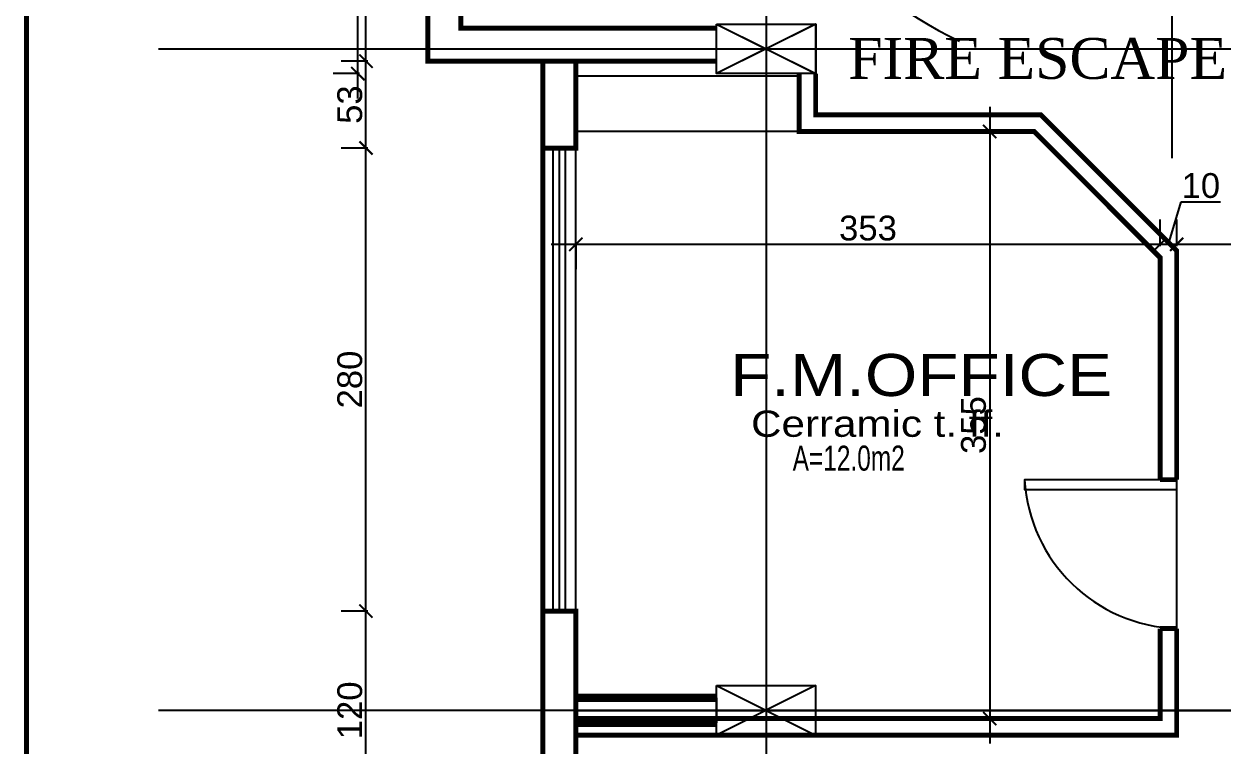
# Model space of a CAD drawing. Extents: x 250879 to 348495, y -51522 to -9360.
# Drawn here: x 297082 to 297808, y -22314 to -21878 of the extents above; entities that cross this region are included whole.
import ezdxf

# ---------------------------------------------------------------- set-up
doc = ezdxf.new("R2010")
doc.units = 0
doc.layers.get('0').update_dxf_attribs({"linetype": 'CONTINUOUS'})
doc.layers.get('DEFPOINTS').update_dxf_attribs({"color": 9, "linetype": 'CONTINUOUS'})
doc.layers.add('A-text finishing', color=6, linetype='CONTINUOUS', lineweight=13)
doc.layers.add('A-text function', color=30, linetype='CONTINUOUS', lineweight=20)
for name, color, linetype in [('AXIS', 1, 'CONTINUOUS'), ('COLUMN', 5, 'CONTINUOUS'), ('FURNITURE', 4, 'CONTINUOUS'), ('HATCH', 8, 'CONTINUOUS'), ('TEXT', 3, 'CONTINUOUS'), ('WALL', 7, 'CONTINUOUS'), ('WALL1', 2, 'CONTINUOUS')]:
    doc.layers.add(name, color=color, linetype=linetype)
doc.styles.add('ARIAL', font='BOD_CR.TTF', dxfattribs={"width": 1.2})
doc.styles.get("Standard").update_dxf_attribs({"font": 'sanss___.ttf', "height": 15})
doc.styles.add('style2', font='romantic.ttf', dxfattribs={"height": 50})
doc.dimstyles.new('STANDARD$0', dxfattribs={"dimscale": 0, "dimtxt": 12, "dimasz": 8, "dimexe": 15, "dimexo": 0.0625, "dimgap": 2, "dimtad": 1, "dimdec": 0, "dimzin": 0, "dimdsep": 46, "dimtxsty": 'Standard', "dimblk1": 'ARCHTICK', "dimblk2": 'ARCHTICK', "dimsah": 1, "dimcen": 0.09, "dimdle": 15, "dimclrd": 3, "dimclre": 3, "dimclrt": 3, "dimazin": 0, "dimtfac": 1, "dimtdec": 0, "dimtofl": 0, "dimtmove": 1, "dimatfit": 3, "dimldrblk": 'ARCHTICK', "dimfxl": 1.0455, "dimfxlon": 1, "dimtolj": 1, "dimtzin": 0, "dimarcsym": 0})

# ---------------------------------------------------------------- blocks, each defined once
blk = doc.blocks.new('COLUMN')
at = {"layer": 'AXIS'}
for p, q in [((236924.7, -9644.26), (236984.7, -9674.26)), ((236984.7, -9644.26), (236924.7, -9674.26))]:
    blk.add_line(p, q, dxfattribs=at)
at = {"layer": 'COLUMN'}
blk.add_lwpolyline([(236924.7, -9644.26), (236984.7, -9644.26), (236984.7, -9674.26), (236924.7, -9674.26)], close=True, dxfattribs=at)
blk = doc.blocks.new('AXISG')
at = {"layer": 'AXIS'}
for p, q in [((305954.88, -19949.16), (305954.88, -23524.13)), ((305587.52, -21892.83), (307936.9, -21892.83)), ((305587.52, -22292.83), (307936.9, -22292.83))]:
    blk.add_line(p, q, dxfattribs=at)
at = {"layer": 'WALL', "linetype": 'Continuous'}
for p in [(69000.18, -12233.58), (69000.18, -12633.58)]:
    blk.add_blockref('COLUMN', p, dxfattribs=at)
blk = doc.blocks.new('site77')
at = {"layer": 'WALL', "linetype": 'Continuous', "const_width": 3}
blk.add_lwpolyline([(159633.42, -32835.69), (157318.42, -32835.69), (157318.42, -36546.69), (159235.42, -36546.69)], dxfattribs=at)
blk = doc.blocks.new('_ARCHTICK')
at = {"color": 0, "linetype": 'ByBlock', "const_width": 0.15}
blk.add_lwpolyline([(-0.5, -0.5), (0.5, 0.5)], dxfattribs=at)
blk = doc.blocks.new('*D260')
at = {"layer": 'DEFPOINTS', "color": 0, "linetype": 'Continuous', "transparency": 16777216}
for p in [(297288.84, -22232.83), (297395.69, -22232.83), (297395.69, -22352.83)]:
    blk.add_point(p, dxfattribs=at)
at = {"layer": 'WALL', "color": 3, "linetype": 'Continuous', "lineweight": -2, "transparency": 16777216}
for p, q in [((297288.84, -22367.83), (297288.84, -22217.83)), ((297289.88, -22232.83), (297273.84, -22232.83)), ((297289.88, -22352.83), (297273.84, -22352.83))]:
    blk.add_line(p, q, dxfattribs=at)
at = {"layer": 'WALL', "color": 3, "linetype": 'Continuous', "lineweight": -2, "transparency": 16777216, "xscale": 8, "yscale": 8, "zscale": 8}
for p, rotation in [((297288.84, -22232.83), 90), ((297288.84, -22352.83), 270)]:
    blk.add_blockref('_ARCHTICK', p, dxfattribs=dict(at, rotation=rotation))
at = {"layer": 'WALL', "color": 3, "linetype": 'Continuous', "transparency": 16777216, "insert": (297279.11, -22292.83), "char_height": 15, "attachment_point": 5, "rotation": 90}
blk.add_mtext('\\A1;120', dxfattribs=at)
blk = doc.blocks.new('*D261')
at = {"layer": 'DEFPOINTS', "color": 0, "linetype": 'Continuous', "transparency": 16777216}
for p in [(297288.84, -21952.83), (297395.69, -21952.83), (297395.69, -22232.83)]:
    blk.add_point(p, dxfattribs=at)
at = {"layer": 'WALL', "color": 3, "linetype": 'Continuous', "lineweight": -2, "transparency": 16777216}
for p, q in [((297288.84, -22247.83), (297288.84, -21937.83)), ((297289.88, -21952.83), (297273.84, -21952.83)), ((297289.88, -22232.83), (297273.84, -22232.83))]:
    blk.add_line(p, q, dxfattribs=at)
at = {"layer": 'WALL', "color": 3, "linetype": 'Continuous', "lineweight": -2, "transparency": 16777216, "xscale": 8, "yscale": 8, "zscale": 8}
for p, rotation in [((297288.84, -21952.83), 90), ((297288.84, -22232.83), 270)]:
    blk.add_blockref('_ARCHTICK', p, dxfattribs=dict(at, rotation=rotation))
at = {"layer": 'WALL', "color": 3, "linetype": 'Continuous', "transparency": 16777216, "insert": (297279.11, -22092.83), "char_height": 15, "attachment_point": 5, "rotation": 90}
blk.add_mtext('\\A1;280', dxfattribs=at)
blk = doc.blocks.new('*D262')
at = {"layer": 'DEFPOINTS', "color": 0, "linetype": 'Continuous', "transparency": 16777216}
for p in [(297288.84, -21900.33), (297326.26, -21900.33), (297395.69, -21952.83)]:
    blk.add_point(p, dxfattribs=at)
at = {"layer": 'WALL', "color": 3, "linetype": 'Continuous', "lineweight": -2, "transparency": 16777216}
for p, q in [((297288.84, -21967.83), (297288.84, -21885.33)), ((297289.88, -21900.33), (297273.84, -21900.33)), ((297289.88, -21952.83), (297273.84, -21952.83))]:
    blk.add_line(p, q, dxfattribs=at)
at = {"layer": 'WALL', "color": 3, "linetype": 'Continuous', "lineweight": -2, "transparency": 16777216, "xscale": 8, "yscale": 8, "zscale": 8}
for p, rotation in [((297288.84, -21900.33), 90), ((297288.84, -21952.83), 270)]:
    blk.add_blockref('_ARCHTICK', p, dxfattribs=dict(at, rotation=rotation))
at = {"layer": 'WALL', "color": 3, "linetype": 'Continuous', "transparency": 16777216, "insert": (297279.1, -21926.58), "char_height": 15, "attachment_point": 5, "rotation": 90}
blk.add_mtext('\\A1;53', dxfattribs=at)
blk = doc.blocks.new('*D263')
at = {"layer": 'DEFPOINTS', "color": 0, "linetype": 'Continuous', "transparency": 16777216}
for p in [(297288.84, -21477.83), (297326.26, -21477.83), (297326.26, -21900.33)]:
    blk.add_point(p, dxfattribs=at)
at = {"layer": 'WALL', "color": 3, "linetype": 'Continuous', "lineweight": -2, "transparency": 16777216}
for p, q in [((297288.84, -21915.33), (297288.84, -21462.83)), ((297289.88, -21477.83), (297273.84, -21477.83)), ((297289.88, -21900.33), (297273.84, -21900.33))]:
    blk.add_line(p, q, dxfattribs=at)
at = {"layer": 'WALL', "color": 3, "linetype": 'Continuous', "lineweight": -2, "transparency": 16777216, "xscale": 8, "yscale": 8, "zscale": 8}
for p, rotation in [((297288.84, -21477.83), 90), ((297288.84, -21900.33), 270)]:
    blk.add_blockref('_ARCHTICK', p, dxfattribs=dict(at, rotation=rotation))
at = {"layer": 'WALL', "color": 3, "linetype": 'Continuous', "transparency": 16777216, "insert": (297279.1, -21689.08), "char_height": 15, "attachment_point": 5, "rotation": 90}
blk.add_mtext('\\A1;423', dxfattribs=at)
blk = doc.blocks.new('*D617')
at = {"layer": 'DEFPOINTS', "color": 0, "linetype": 'Continuous', "transparency": 16777216}
for p in [(297828.19, -22153.36), (297778.95, -22243.36), (297854.46, -22243.36)]:
    blk.add_point(p, dxfattribs=at)
at = {"layer": 'WALL', "color": 3, "linetype": 'Continuous', "lineweight": -2, "transparency": 16777216}
for p, q in [((297854.46, -22138.36), (297854.46, -22258.36)), ((297853.41, -22153.36), (297869.46, -22153.36)), ((297853.41, -22243.36), (297869.46, -22243.36))]:
    blk.add_line(p, q, dxfattribs=at)
at = {"layer": 'WALL', "color": 3, "linetype": 'Continuous', "lineweight": -2, "transparency": 16777216, "xscale": 8, "yscale": 8, "zscale": 8}
for p, rotation in [((297854.46, -22153.36), 90), ((297854.46, -22243.36), 270)]:
    blk.add_blockref('_ARCHTICK', p, dxfattribs=dict(at, rotation=rotation))
at = {"layer": 'WALL', "color": 3, "linetype": 'Continuous', "transparency": 16777216, "insert": (297844.73, -22198.36), "char_height": 15, "attachment_point": 5, "rotation": 90}
blk.add_mtext('\\A1;90', dxfattribs=at)
blk = doc.blocks.new('*D618')
at = {"layer": 'DEFPOINTS', "color": 0, "linetype": 'Continuous', "transparency": 16777216}
for p in [(297778.95, -22243.36), (297778.95, -22307.83), (297854.46, -22307.83)]:
    blk.add_point(p, dxfattribs=at)
at = {"layer": 'WALL', "color": 3, "linetype": 'Continuous', "lineweight": -2, "transparency": 16777216}
for p, q in [((297854.46, -22228.36), (297854.46, -22322.83)), ((297853.41, -22243.36), (297869.46, -22243.36)), ((297853.41, -22307.83), (297869.46, -22307.83))]:
    blk.add_line(p, q, dxfattribs=at)
at = {"layer": 'WALL', "color": 3, "linetype": 'Continuous', "lineweight": -2, "transparency": 16777216, "xscale": 8, "yscale": 8, "zscale": 8}
for p, rotation in [((297854.46, -22243.36), 90), ((297854.46, -22307.83), 270)]:
    blk.add_blockref('_ARCHTICK', p, dxfattribs=dict(at, rotation=rotation))
at = {"layer": 'WALL', "color": 3, "linetype": 'Continuous', "transparency": 16777216, "insert": (297844.72, -22275.6), "char_height": 15, "attachment_point": 5, "rotation": 90}
blk.add_mtext('\\A1;64', dxfattribs=at)
blk = doc.blocks.new('*D619')
at = {"layer": 'DEFPOINTS', "color": 0, "linetype": 'Continuous', "transparency": 16777216}
for p in [(297778.95, -22307.83), (297854.46, -23025.82), (297941.17, -23025.82)]:
    blk.add_point(p, dxfattribs=at)
at = {"layer": 'WALL', "color": 3, "linetype": 'Continuous', "lineweight": -2, "transparency": 16777216}
for p, q in [((297854.46, -22292.83), (297854.46, -23040.82)), ((297853.41, -22307.83), (297869.46, -22307.83)), ((297855.51, -23025.82), (297839.46, -23025.82))]:
    blk.add_line(p, q, dxfattribs=at)
at = {"layer": 'WALL', "color": 3, "linetype": 'Continuous', "lineweight": -2, "transparency": 16777216, "xscale": 8, "yscale": 8, "zscale": 8}
for p, rotation in [((297854.46, -22307.83), 90), ((297854.46, -23025.82), 270)]:
    blk.add_blockref('_ARCHTICK', p, dxfattribs=dict(at, rotation=rotation))
at = {"layer": 'WALL', "color": 3, "linetype": 'Continuous', "transparency": 16777216, "insert": (297844.73, -22666.83), "char_height": 15, "attachment_point": 5, "rotation": 90}
blk.add_mtext('\\A1;718', dxfattribs=at)
blk = doc.blocks.new('*D622')
at = {"layer": 'DEFPOINTS', "color": 0, "linetype": 'Continuous', "transparency": 16777216}
for p in [(297415.69, -22009.86), (297768.95, -22011.05), (297768.95, -22048.1)]:
    blk.add_point(p, dxfattribs=at)
at = {"layer": 'WALL', "color": 3, "linetype": 'Continuous', "lineweight": -2, "transparency": 16777216}
for p, q in [((297768.95, -22012.1), (297768.95, -21996.05)), ((297415.69, -22010.01), (297415.69, -22026.05)), ((297400.69, -22011.05), (297783.95, -22011.05))]:
    blk.add_line(p, q, dxfattribs=at)
at = {"layer": 'WALL', "color": 3, "linetype": 'Continuous', "lineweight": -2, "transparency": 16777216, "xscale": 8, "yscale": 8, "zscale": 8, "rotation": 180}
blk.add_blockref('_ARCHTICK', (297415.69, -22011.05), dxfattribs=at)
at = {"layer": 'WALL', "color": 3, "linetype": 'Continuous', "lineweight": -2, "transparency": 16777216, "xscale": 8, "yscale": 8, "zscale": 8}
blk.add_blockref('_ARCHTICK', (297768.95, -22011.05), dxfattribs=at)
at = {"layer": 'WALL', "color": 3, "linetype": 'Continuous', "transparency": 16777216, "insert": (297592.32, -22001.32), "char_height": 15, "attachment_point": 5}
blk.add_mtext('\\A1;353', dxfattribs=at)
blk = doc.blocks.new('*D623')
at = {"layer": 'DEFPOINTS', "color": 0, "linetype": 'Continuous', "transparency": 16777216}
for p in [(297778.95, -22011.05), (297778.95, -22030.12), (297768.95, -22048.1)]:
    blk.add_point(p, dxfattribs=at)
at = {"layer": 'WALL', "color": 3, "linetype": 'Continuous', "lineweight": -2, "transparency": 16777216}
for p, q in [((297773.95, -22011.05), (297781.66, -21985.33)), ((297781.66, -21985.33), (297805.44, -21985.33)), ((297768.95, -22012.1), (297768.95, -21996.05)), ((297778.95, -22012.1), (297778.95, -21996.05)), ((297753.95, -22011.05), (297793.95, -22011.05))]:
    blk.add_line(p, q, dxfattribs=at)
at = {"layer": 'WALL', "color": 3, "linetype": 'Continuous', "lineweight": -2, "transparency": 16777216, "xscale": 8, "yscale": 8, "zscale": 8, "rotation": 180}
blk.add_blockref('_ARCHTICK', (297768.95, -22011.05), dxfattribs=at)
at = {"layer": 'WALL', "color": 3, "linetype": 'Continuous', "lineweight": -2, "transparency": 16777216, "xscale": 8, "yscale": 8, "zscale": 8}
blk.add_blockref('_ARCHTICK', (297778.95, -22011.05), dxfattribs=at)
at = {"layer": 'WALL', "color": 3, "linetype": 'Continuous', "transparency": 16777216, "insert": (297793.55, -21975.6), "char_height": 15, "attachment_point": 5}
blk.add_mtext('\\A1;10', dxfattribs=at)
blk = doc.blocks.new('*D624')
at = {"layer": 'DEFPOINTS', "color": 0, "linetype": 'Continuous', "transparency": 16777216}
for p in [(298291.33, -22011.05), (298291.33, -22017.16), (297778.95, -22030.12)]:
    blk.add_point(p, dxfattribs=at)
at = {"layer": 'WALL', "color": 3, "linetype": 'Continuous', "lineweight": -2, "transparency": 16777216}
for p, q in [((297778.95, -22012.1), (297778.95, -21996.05)), ((298291.33, -22012.1), (298291.33, -21996.05)), ((297763.95, -22011.05), (298306.33, -22011.05))]:
    blk.add_line(p, q, dxfattribs=at)
at = {"layer": 'WALL', "color": 3, "linetype": 'Continuous', "lineweight": -2, "transparency": 16777216, "xscale": 8, "yscale": 8, "zscale": 8, "rotation": 180}
blk.add_blockref('_ARCHTICK', (297778.95, -22011.05), dxfattribs=at)
at = {"layer": 'WALL', "color": 3, "linetype": 'Continuous', "lineweight": -2, "transparency": 16777216, "xscale": 8, "yscale": 8, "zscale": 8}
blk.add_blockref('_ARCHTICK', (298291.33, -22011.05), dxfattribs=at)
at = {"layer": 'WALL', "color": 3, "linetype": 'Continuous', "transparency": 16777216, "insert": (298035.14, -22001.33), "char_height": 15, "attachment_point": 5}
blk.add_mtext('\\A1;512', dxfattribs=at)
blk = doc.blocks.new('*D651')
at = {"layer": 'DEFPOINTS', "color": 0, "linetype": 'Continuous', "transparency": 16777216}
for p in [(297621.7, -21942.83), (297621.7, -22297.83), (297665.91, -22297.83)]:
    blk.add_point(p, dxfattribs=at)
at = {"layer": 'WALL', "color": 3, "linetype": 'Continuous', "lineweight": -2, "transparency": 16777216}
for p, q in [((297665.91, -21927.83), (297665.91, -22312.83)), ((297664.87, -21942.83), (297680.91, -21942.83)), ((297664.87, -22297.83), (297680.91, -22297.83))]:
    blk.add_line(p, q, dxfattribs=at)
at = {"layer": 'WALL', "color": 3, "linetype": 'Continuous', "lineweight": -2, "transparency": 16777216, "xscale": 8, "yscale": 8, "zscale": 8}
for p, rotation in [((297665.91, -21942.83), 90), ((297665.91, -22297.83), 270)]:
    blk.add_blockref('_ARCHTICK', p, dxfattribs=dict(at, rotation=rotation))
at = {"layer": 'WALL', "color": 3, "linetype": 'Continuous', "transparency": 16777216, "insert": (297656.18, -22120.33), "char_height": 15, "attachment_point": 5, "rotation": 90}
blk.add_mtext('\\A1;355', dxfattribs=at)
blk = doc.blocks.new('*D1300')
at = {"layer": 'DEFPOINTS', "color": 0, "linetype": 'Continuous', "transparency": 16777216}
for p in [(297283.93, -21783.69), (297326.26, -21783.69), (297326.26, -21907.83)]:
    blk.add_point(p, dxfattribs=at)
at = {"layer": 'WALL', "color": 3, "linetype": 'Continuous', "lineweight": -2, "transparency": 16777216}
for p, q in [((297283.93, -21922.83), (297283.93, -21768.69)), ((297284.98, -21783.69), (297268.93, -21783.69)), ((297284.98, -21907.83), (297268.93, -21907.83))]:
    blk.add_line(p, q, dxfattribs=at)
at = {"layer": 'WALL', "color": 3, "linetype": 'Continuous', "lineweight": -2, "transparency": 16777216, "xscale": 8, "yscale": 8, "zscale": 8}
for p, rotation in [((297283.93, -21783.69), 90), ((297283.93, -21907.83), 270)]:
    blk.add_blockref('_ARCHTICK', p, dxfattribs=dict(at, rotation=rotation))
at = {"layer": 'WALL', "color": 3, "linetype": 'Continuous', "transparency": 16777216, "insert": (297274.43, -21845.76), "char_height": 15, "attachment_point": 5, "rotation": 90}
blk.add_mtext('\\A1;124', dxfattribs=at)

msp = doc.modelspace()

# ---------------------------------------------------------------- linework, layer by layer
at = {"layer": 'AXIS'}
for p, q in [((297530.69294, -19501.49474), (297530.69294, -23524.12587)), ((297775.93138, -21420.05183), (297775.93138, -21958.86796)), ((297206.55726, -21892.83296), (299512.71044, -21892.83296)), ((297416.32472, -22292.83296), (299512.71044, -22292.83296))]:
    msp.add_line(p, q, dxfattribs=at)
at = {"layer": 'FURNITURE'}
for p, q in [((297778.94635, -22153.36138), (297686.983, -22153.36138)), ((297778.94635, -22243.36138), (297778.94635, -22153.36138))]:
    msp.add_line(p, q, dxfattribs=at)
at = {"layer": 'FURNITURE', "ltscale": 3}
for points in [[(297550.69294, -21942.83296), (297415.69294, -21942.83296), (297415.69294, -21909.15823), (297550.69294, -21909.15823)], [(297415.69294, -21952.83296), (297395.69294, -21952.83296), (297395.69294, -22232.83296), (297415.69294, -22232.83296)], [(297401.864, -22232.83296), (297409.52188, -22232.83296), (297409.52188, -21952.83296), (297401.864, -21952.83296)]]:
    msp.add_lwpolyline(points, close=True, dxfattribs=at)
at = {"layer": 'FURNITURE', "flags": 128}
msp.add_lwpolyline([(297778.94635, -22153.36138), (297686.983, -22153.36138), (297686.983, -22159.36138), (297778.94635, -22159.36138), (297778.94635, -22153.36138)], dxfattribs=at)
at = {"layer": 'FURNITURE'}
msp.add_lwpolyline([(297971.16982, -22292.83296), (297415.69294, -22292.83296), (297415.69294, -23088.16214), (297971.16982, -23088.16214)], close=True, dxfattribs=at)
msp.add_arc((297782.42721, -22147.81981), 95.60496, 183.32290933, 267.91346445, dxfattribs=at)
at = {"layer": 'HATCH', "linetype": 'ByBlock', "ltscale": 3}
for p, q in [((297554.96562, -21892.83296), (297972.96562, -21892.83296)), ((297554.96562, -21892.83296), (297972.96562, -21892.83296)), ((297415.69294, -22292.83296), (297968.69294, -22292.83296)), ((297554.96562, -22292.83296), (297972.96562, -22292.83296))]:
    msp.add_line(p, q, dxfattribs=at)
at = {"layer": 'WALL', "linetype": 'Continuous'}
for p, q in [((297500.69294, -22285.33296), (297500.69294, -22300.33296)), ((297500.69294, -22307.83296), (297415.69294, -22307.83296))]:
    msp.add_line(p, q, dxfattribs=at)
at = {"layer": 'WALL', "color": 4, "linetype": 'Continuous', "const_width": 3}
msp.add_lwpolyline([(297395.69294, -23108.16214), (297395.69294, -21900.33296), (297326.26182, -21900.33296), (297326.26182, -21477.83296), (297395.69294, -21477.83296), (297395.69294, -20272.66838), (297510.69294, -20272.66838), (297510.69294, -20157.66838), (299071.96562, -20157.66838), (299071.96562, -20272.66838), (299186.96562, -20272.66838), (299186.96562, -23108.16214), (298581.48874, -23108.16214), (298581.48874, -23053.01579), (298001.16982, -23053.01579), (298001.16982, -23108.16214)], close=True, dxfattribs=at)
at = {"layer": 'WALL', "linetype": 'Continuous', "const_width": 3}
for points in [[(297500.69294, -21477.83296), (297326.26182, -21477.83296), (297326.26182, -21900.33296), (297500.69294, -21900.33296)], [(297500.69294, -21497.83296), (297346.26182, -21497.83296), (297346.26182, -21880.33296), (297500.69294, -21880.33296)], [(297415.69294, -21900.33296), (297415.69294, -21952.83296), (297395.69294, -21952.83296), (297395.69294, -21900.33296)], [(297778.94635, -22153.36138), (297768.94635, -22153.36138)], [(297395.69294, -22292.83296), (297395.69294, -22232.83296), (297415.69294, -22232.83296), (297415.69294, -22292.83296), (297415.69294, -22352.83296), (297395.69294, -22352.83296), (297395.69294, -22292.83296)], [(297778.94635, -22243.36138), (297768.94635, -22243.36138)]]:
    msp.add_lwpolyline(points, dxfattribs=at)
at = {"layer": 'WALL', "linetype": 'Continuous', "ltscale": 3}
msp.add_lwpolyline([(297500.69294, -21497.83296), (297346.26182, -21497.83296), (297346.26182, -21880.33296), (297500.69294, -21880.33296)], dxfattribs=at)
at = {"layer": 'WALL', "linetype": 'Continuous'}
msp.add_lwpolyline([(297395.69294, -21900.33296), (297395.69294, -21952.83296), (297415.69294, -21952.83296), (297415.69294, -21900.33296)], dxfattribs=at)
at = {"layer": 'WALL', "color": 6, "linetype": 'Continuous', "const_width": 3}
for points in [[(297550.69294, -21907.83296), (297550.69294, -21942.83296), (297692.69925, -21942.83296), (297768.94635, -22019.11127), (297768.94635, -22153.36138)], [(297560.69294, -21907.83296), (297560.69294, -21932.83296), (297696.84259, -21932.83296), (297778.94635, -22014.97033), (297778.94635, -22153.36138)], [(297768.94635, -22243.36138), (297768.94635, -22297.83296), (297415.69294, -22297.83296)], [(297778.94635, -22243.36138), (297778.94635, -22307.83296), (297415.69294, -22307.83296)]]:
    msp.add_lwpolyline(points, dxfattribs=at)
at = {"layer": 'WALL', "linetype": 'Continuous'}
msp.add_lwpolyline([(297415.69294, -22232.83296), (297395.69294, -22232.83296), (297395.69294, -22352.83296), (297415.69294, -22352.83296)], close=True, dxfattribs=at)
at = {"layer": 'WALL', "linetype": 'Continuous', "ltscale": 3, "const_width": 5}
for points in [[(297500.69294, -22285.33296), (297416.32472, -22285.33296)], [(297500.69294, -22300.33296), (297415.69294, -22300.33296)]]:
    msp.add_lwpolyline(points, dxfattribs=at)
at = {"layer": 'WALL', "linetype": 'Continuous'}
msp.add_arc((297753.4551, -21662.76675), 248.98136, 193.02733188, 244.83613108, dxfattribs=at)
at = {"layer": 'WALL1'}
msp.add_line((297405.69294, -21952.83296), (297405.69294, -22232.83296), dxfattribs=at)

# ---------------------------------------------------------------- block references
at = {"layer": 'WALL', "linetype": 'Continuous'}
for name, p in [('AXISG', (-8424.19082, 0)), ('site77', (139765.17071, 12778.02515)), ('COLUMN', (60575.99346, -12233.57644))]:
    msp.add_blockref(name, p, dxfattribs=at)

# ---------------------------------------------------------------- texts
at = {"layer": 'A-text finishing', "style": 'ARIAL', "width": 1.2}
msp.add_text('Cerramic t. ff.', height=15.876, dxfattribs=at).set_placement((297521.65201, -22127.45005))
at = {"layer": 'A-text function', "insert": (297508.93431, -22077.36758), "char_height": 25.4016, "width": 769.5478784, "attachment_point": 1, "style": 'ARIAL'}
msp.add_mtext('F.M.OFFICE', dxfattribs=at)
at = {"layer": 'TEXT', "width": 0.7}
msp.add_text('A=12.0m2', height=15.12, rotation=0.12694545, dxfattribs=at).set_placement((297546.78405, -22147.98371))
at = {"layer": 'TEXT', "insert": (297926.5355, -21886.29502), "char_height": 24.696, "width": 410.14629, "attachment_point": 3, "style": 'style2'}
msp.add_mtext('FIRE ESCAPE STAIR', dxfattribs=at)

# ---------------------------------------------------------------- dimensions: what is measured, and where the dimension line sits
at = {"layer": 'WALL', "linetype": 'Continuous'}
for base, p1, p2, picture, middle in [((297288.8368644328, -21477.8329642961), (297326.2618162412, -21900.3329642961), (297326.2618162412, -21477.8329642961), '*D263', (297279.1002389184, -21689.0829642961)), ((297283.93295, -21783.69287), (297326.26182, -21907.83296), (297326.26182, -21783.69287), '*D1300', (297274.43295, -21845.76292)), ((297288.8368644328, -21900.3329642961), (297395.6929382831, -21952.8329642957), (297326.2618162412, -21900.3329642961), '*D262', (297279.1002389184, -21926.5829642959)), ((297665.91305, -22297.83296), (297621.6961, -21942.83296), (297621.6961, -22297.83296), '*D651', (297656.17643, -22120.33296)), ((297288.83686, -21952.83296), (297395.69294, -22232.83296), (297395.69294, -21952.83296), '*D261', (297279.11053, -22092.83296)), ((297854.45954, -22243.36138), (297828.18621, -22153.36138), (297778.94635, -22243.36138), '*D617', (297844.7332, -22198.36138)), ((297288.83686, -22232.83296), (297395.69294, -22352.83296), (297395.69294, -22232.83296), '*D260', (297279.11053, -22292.83296)), ((297854.45954, -22307.83296), (297778.94635, -22243.36138), (297778.94635, -22307.83296), '*D618', (297844.72291, -22275.59717)), ((297854.45954, -23025.82487), (297778.94635, -22307.83296), (297941.16982, -23025.82487), '*D619', (297844.7332, -22666.82892))]:
    dim = msp.add_linear_dim(base=base, p1=p1, p2=p2, angle=90, dimstyle='STANDARD$0', override={"dimscale": 1}, dxfattribs=at)
    dim.commit()
    dim.dimension.update_dxf_attribs({"geometry": picture, "text_midpoint": middle})
for base, p1, p2, picture, middle in [((297778.94635, -22011.05315), (297768.94635, -22048.09717), (297778.94635, -22030.12214), '*D623', (297783.66425, -21975.60048)), ((297768.94635, -22011.05315), (297415.69294, -22009.86109), (297768.94635, -22048.09717), '*D622', (297592.31964, -22001.31653)), ((298291.32928, -22011.05315), (297778.94635, -22030.12214), (298291.32928, -22017.16423), '*D624', (298035.13781, -22001.32681))]:
    dim = msp.add_linear_dim(base=base, p1=p1, p2=p2, dimstyle='STANDARD$0', override={"dimscale": 1}, dxfattribs=at)
    dim.commit()
    dim.dimension.update_dxf_attribs({"geometry": picture, "text_midpoint": middle})

doc.saveas('drawing.dxf')
